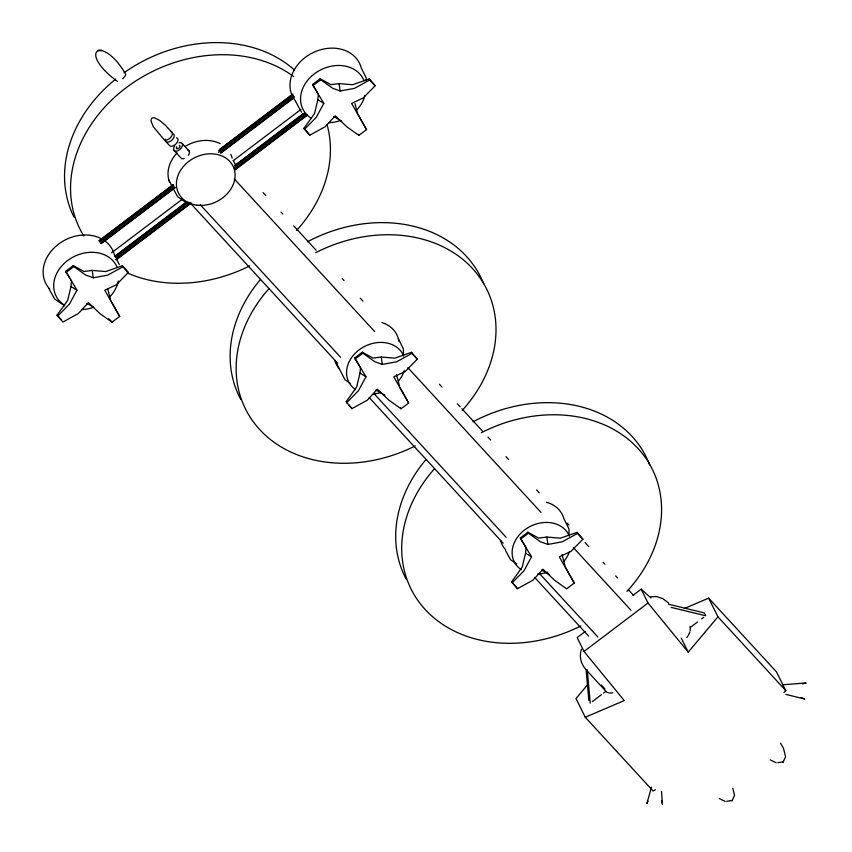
<?xml version="1.0" encoding="UTF-8"?>
<svg xmlns="http://www.w3.org/2000/svg" width="852" height="852" viewBox="0 0 852 852"><rect width="100%" height="100%" fill="white"/><g stroke="black" fill="none" stroke-linecap="round" stroke-linejoin="round"><path stroke-width="1.28" d="M111.399 301.683L119.653 316.422L112.027 322.194L100.025 313.664L88.406 302.63L78.256 313.6L62.92 322.035L57.052 315.187L67.659 300.405L70.972 286.506L71.483 280.958M317.839 99.695L318.35 94.135L312.556 84.508L320.182 78.746L330.885 84.657L339.085 83.613L352.653 84.721L369.289 78.895L375.146 85.743L363.25 97.916L351.62 103.433L366.52 129.6L358.894 135.372L346.892 126.852L335.273 115.808L325.113 126.778L309.777 135.212L303.919 128.364L314.526 113.582L317.839 99.695L323.813 103.348L316.337 117.225L304.43 129.408M359.991 373.123L360.502 367.563L354.709 357.936L362.334 352.174L373.038 358.085L381.238 357.041L394.817 358.149L411.441 352.323L417.31 359.171L405.403 371.344L393.773 376.872L408.672 403.028L401.047 408.8L389.044 400.28L377.425 389.236L367.276 400.206L351.929 408.64L346.072 401.793L356.679 387.01L359.991 373.123L365.977 376.776L358.49 390.653L346.583 402.836M525.567 553.14L526.089 547.591L520.284 537.963L527.91 532.191L538.613 538.102L546.814 537.058L560.392 538.176L577.028 532.351L582.885 539.199L570.989 551.372L559.349 556.888L574.248 583.056L566.623 588.828L554.631 580.297L543.012 569.253L532.851 580.233L517.515 588.668L511.658 581.82L522.255 567.038L525.567 553.14L531.552 556.803L524.065 570.68L512.169 582.853M581.522 649.235C578.827 656.008 580.989 663.878 585.675 669.235M651.471 787.173L646.913 803.489L648.01 801.221M731.943 800.965L734.552 795.385L732.763 788.207M782.977 762.338L785.587 756.768L783.499 748.386L780.57 743.168M119.653 316.422L104.753 290.255L116.383 284.738L128.29 272.565L122.432 265.717L105.797 271.543L92.218 270.435L84.018 271.479L73.315 265.558L65.689 271.33L76.957 290.17L69.47 304.047L57.574 316.22M587.869 684.412L575.984 698.544L585.271 717.246L653.143 791.029L655.401 789.772M632.887 595.431L641.141 589.179L648.01 603.003L688.224 652.153L717.938 616.837L708.662 598.136L684.294 608.541M783.915 692.506L785.8 690.642L776.523 671.94L708.662 598.136M122.731 78.842L125.5 75.519L125.638 74.071C102.155 33.792 76.169 51.12 117.544 81.547M99.066 240.626L173.148 184.565M219.709 149.334L292.737 94.071M99.12 240.999L173.19 184.937M218.698 150.506L292.779 94.444M114.477 229.923L116.596 228.325M128.237 219.518L134.584 214.715M146.225 205.907L152.572 201.093M163.158 193.084L165.277 191.487M167.397 189.889L169.505 188.281M220.306 149.845L222.425 148.237M237.239 137.023L239.359 135.425M250.999 126.618L257.347 121.815M272.161 110.6L274.28 108.992M285.921 100.185L292.268 95.381M99.769 242.043L173.851 185.981M218.293 152.338L293.429 95.477M100.653 243.139L174.735 187.078M220.242 152.636L294.313 96.574M102.261 242.469L122.368 227.26M124.488 225.652L157.29 200.827M159.409 199.23L173.169 188.814M221.839 151.975L248.305 131.953M250.413 130.356L266.293 118.343M268.412 116.735L283.226 105.52M285.335 103.923L293.802 97.511M101.25 243.64L175.32 187.589M220.828 153.147L293.855 97.884M66.2 272.374L73.826 266.601L85.828 275.121L93.294 277.805L107.608 275.185L122.944 266.751L128.29 272.565M323.813 103.348L313.067 85.551L320.693 79.779L332.695 88.299L340.161 90.983L354.464 88.374L369.8 79.928L375.146 85.743M111.516 252.82L182.435 199.144M233.246 160.698L300.98 109.429M115.041 256.047L185.949 202.393M234.63 165.554L303.418 113.497M115.095 256.42L187.057 201.956M234.673 165.927L304.515 113.06M127.278 247.751L131.517 244.545M145.266 234.13L147.385 232.532M162.2 221.318L166.438 218.112M180.198 207.707L184.426 204.501M250.041 154.851L254.269 151.645M268.029 141.23L272.257 138.035M284.962 128.418L290.255 124.413M115.744 257.453L188.761 202.201M234.268 167.759L305.176 114.104M115.574 259.349L189.645 203.287M235.152 168.856L307.114 114.392M116.117 259.487L121.41 255.483M123.529 253.885L139.398 241.872M141.517 240.275L156.331 229.06M158.451 227.452L174.33 215.439M176.439 213.841L190.198 203.426M235.706 168.994L244.173 162.583M246.281 160.985L279.094 136.16M281.213 134.552L306.603 115.339M116.16 259.86L191.306 203M234.694 170.166L306.645 115.712M365.977 376.776L355.22 358.98L362.845 353.207L374.848 361.727L382.314 364.411L396.627 361.802L411.963 353.356L417.31 359.171M531.552 556.803L520.796 538.996L528.432 533.224L540.424 541.755L547.9 544.439L562.203 541.819L577.539 533.384L582.885 539.199M585.409 631.364L577.155 637.615L584.014 651.439L624.239 700.578L585.271 717.246M584.014 651.439L648.01 603.003M592.3 701.601L601.512 694.625M603.557 693.081L605.612 691.526M690.365 627.391L697.532 621.96M701.633 618.861L703.677 617.317M802.435 683.868L806.173 682.963L782.679 684.763M777.769 762.678L783.563 761.784M726.735 801.306L732.539 800.401M650.758 596.837L656.423 596.517L662.792 598.594L668.735 603.109M668.532 604.228L704.316 612.907L705.722 615.762L671.227 607.391M785.757 694.369L804.799 699.066L801.274 697.554M770.251 759.899L776.215 762.764M719.216 798.516L725.18 801.381M333.856 116.543L341.716 121.208M376.009 389.971L384.987 395.296M541.584 569.999L549.444 574.653M86.989 303.365L93.731 307.359M70.972 286.506L76.957 290.17M186.918 203.106L177.77 196.887L173.297 188.761M350.161 383.272L345.071 379.822L334.996 360.513A33.643 27.147 -26.4 0 0 339.234 368.788M516.759 563.992L510.657 559.839L505.545 550.552M64.795 305.911L54.634 298.999L48.958 288.69M108.662 318.776L110.568 320.363M641.141 589.179L650.981 598.008M303.919 128.364L309.777 135.212M263.087 192.573L265.792 195.513M281.085 212.137L282.875 214.086M293.674 225.823L316.167 250.275M342.248 278.636L344.048 280.596M360.236 298.2L362.941 301.129M439.398 384.263L442.092 387.202M457.386 403.827L460.091 406.755M461.89 408.715L482.573 431.208M487.972 437.076L490.677 440.015M505.96 456.64L508.665 459.569M536.547 489.889L539.252 492.818M567.134 523.139L568.934 525.098M585.122 542.703L588.721 546.611M603.109 562.256L604.909 564.216M615.708 575.952L617.508 577.912M628.297 589.648L633.696 595.516M234.289 178.931L374.614 331.503M407.895 367.691L541.031 512.435M573.407 547.644L630.981 610.234M172.168 132.614L165.405 125.265L159.537 120.345L154.105 117.619L151.656 118.194L150.964 120.856L153.307 126.756L163.616 139.078A5.41 3.11 -42.6 0 0 170.368 137.779A5.41 3.11 -42.6 0 0 170.879 131.613M182.349 143.679L189.282 151.23M165.49 141.112L169.25 145.202A5.41 3.11 -42.6 0 0 175.991 143.892A5.41 3.11 -42.6 0 0 176.513 137.736M173.797 150.154L180.73 157.695A5.41 3.11 -42.6 0 0 184.107 158.557M200.241 204.704L340.566 357.265M373.847 393.454L506.077 537.218M539.359 573.407L597.838 636.976M190.124 202.851L337.648 363.25M369.129 397.479L503.159 543.203M534.651 577.432L588.615 636.114M348.745 404.7L351.929 408.64M511.658 581.82L517.515 588.668M601.342 685.008L604.867 688.842M587.411 671.195L606.635 692.08A14.548 8.36 -42.6 0 0 608.339 692.814M57.052 315.187L61.514 320.032M717.938 616.837L785.8 690.642M65.689 271.33L70.844 279.882M358.255 114.86L366.52 129.6M565.345 567.166L574.248 583.056M399.769 387.149L408.672 403.028M295.825 101.867L301.491 112.176M681.27 638.137L688.224 652.153M369.289 78.895L369.8 79.928M577.028 532.351L577.539 533.384M358.383 134.339L358.894 135.372M320.182 78.746L320.693 79.779M312.556 84.508L313.067 85.551M527.91 532.191L528.432 533.224M520.284 537.963L520.796 538.996M411.441 352.323L411.963 353.356M398.374 338.84L403.347 348.862L403.539 356.157M400.536 407.767L401.047 408.8M362.334 352.174L362.845 353.207M354.709 357.936L355.22 358.98M233.278 160.368L235.493 164.819M168.792 179.804L172.104 186.492M122.432 265.717L122.944 266.751M115.446 256.846L114.338 254.62A37.35 30.139 -26.4 0 0 104.072 240.36M116.554 259.072L119.323 264.642M111.516 321.161L112.027 322.194M73.315 265.558L73.826 266.601M661.471 800.773L662.462 804.554L661.503 791.327M562.043 554.524L565.014 565.898M354.964 103.603L357.616 113.721M396.457 374.497L399.439 385.881M107.778 289.158L110.749 300.543M546.814 537.058L547.9 544.439M381.238 357.041L382.314 364.411M339.085 83.613L340.161 90.983M92.218 270.435L93.294 277.805M587.241 669.672L590.244 703.156M586.059 669.395L588.828 700.301M569.093 534.96L568.934 528.89L563.96 518.868A33.643 27.147 -26.4 0 0 546.377 502.254M366.243 80.248L366.179 77.82L361.205 67.798A37.35 30.139 -26.4 0 0 315.943 51.344A37.35 30.139 -26.4 0 0 292.161 95.552M326.987 124.371A134.669 108.673 -26.4 0 1 296.656 230.381M249.657 265.899A134.669 108.673 -26.4 0 1 127.161 272.906M83.858 236.047A134.669 108.673 -26.4 0 1 125.649 88.086A134.669 108.673 -26.4 0 1 293.695 76.605M74.049 217.143A134.669 108.673 -26.4 0 1 115.691 79.076M124.041 72.75A134.669 108.673 -26.4 0 1 294.622 70.173M172.754 133.647A5.41 3.11 -42.6 0 1 173.595 137.992A5.41 3.11 -42.6 0 1 168.1 142.146A5.41 3.11 -42.6 0 1 165.352 139.249M179.389 145.362A2.151 1.235 -42.6 0 1 179.538 147.396A2.151 1.235 -42.6 0 1 177.003 148.738A2.151 1.235 -42.6 0 1 176.854 146.714M187.994 150.229A5.41 3.11 -42.6 0 1 188.377 155.32M178.984 142.827A5.41 3.11 -42.6 0 1 182.264 146.278A5.41 3.11 -42.6 0 1 175.714 151.23A5.41 3.11 -42.6 0 1 174.703 146.054M690.024 626.806A14.548 8.36 -42.6 0 1 690.056 630.97M689.737 632.141A14.548 8.36 -42.6 0 1 688.565 634.868M688.043 635.762A14.548 8.36 -42.6 0 1 686.818 637.562M612.716 692.772A14.548 8.36 -42.6 0 1 609.329 692.995M315.73 252.693A134.669 108.673 -26.4 0 1 472.157 268.156A134.669 108.673 -26.4 0 1 462.231 410.408M415.243 445.915A134.669 108.673 -26.4 0 1 259.988 429.877A134.669 108.673 -26.4 0 1 269.03 288.594M307.402 241.798A134.669 108.673 -26.4 0 1 483.638 283.663M240.828 399.46A134.669 108.673 -26.4 0 1 260.478 279.413M404.242 370.535A30.406 24.538 -26.4 0 1 398.395 381.185M381.025 392.495A30.406 24.538 -26.4 0 1 373.314 393.933M355.603 389.63A30.406 24.538 -26.4 0 1 359.65 349.458A30.406 24.538 -26.4 0 1 403.294 355.039M381.941 322.557A33.643 27.147 -26.4 0 1 398.864 341.162M230.807 154.393A33.643 27.147 -26.4 0 1 232.17 158.142M169.623 182.317A33.643 27.147 -26.4 0 1 177.014 153.03M185.076 146.501A33.643 27.147 -26.4 0 1 220.21 143.679M364.922 95.435A33.761 27.243 -26.4 0 1 356.658 110.1M340.182 120.611A33.761 27.243 -26.4 0 1 328.723 122.731M311.129 118.215A33.761 27.243 -26.4 0 1 315.464 73.016A33.761 27.243 -26.4 0 1 364.07 80.716M295.655 101.175A37.35 30.139 -26.4 0 1 293.376 97.916M481.316 432.72A134.669 108.673 -26.4 0 1 638.116 448.589A134.669 108.673 -26.4 0 1 626.923 591.394M580.819 625.943A134.669 108.673 -26.4 0 1 425.563 609.904A134.669 108.673 -26.4 0 1 434.605 468.611M472.988 421.815A134.669 108.673 -26.4 0 1 649.682 464.894M406.404 579.488A134.669 108.673 -26.4 0 1 426.053 459.441M569.466 551.681A30.406 24.538 -26.4 0 1 563.971 561.212M547.836 572.118A30.406 24.538 -26.4 0 1 537.633 574.024M521.19 569.647A30.406 24.538 -26.4 0 1 525.833 529.049A30.406 24.538 -26.4 0 1 569.36 536.174M505.683 549.817A33.643 27.147 -26.4 0 1 500.571 540.53M118.332 281.032A33.761 27.243 -26.4 0 1 109.791 296.922M93.315 307.434A33.761 27.243 -26.4 0 1 81.856 309.553M64.273 305.037A33.761 27.243 -26.4 0 1 68.597 259.839A33.761 27.243 -26.4 0 1 117.214 267.539M49.65 288.977A37.35 30.139 -26.4 0 1 54.624 247.442A37.35 30.139 -26.4 0 1 101.921 239.029M101.75 50.406L97.586 50.438L101.75 50.406M196.95 205.183A30.406 24.538 -26.4 0 0 234.406 169.814A30.406 24.538 -26.4 0 0 185.928 163.818A30.406 24.538 -26.4 0 0 196.95 205.183"/></g></svg>
